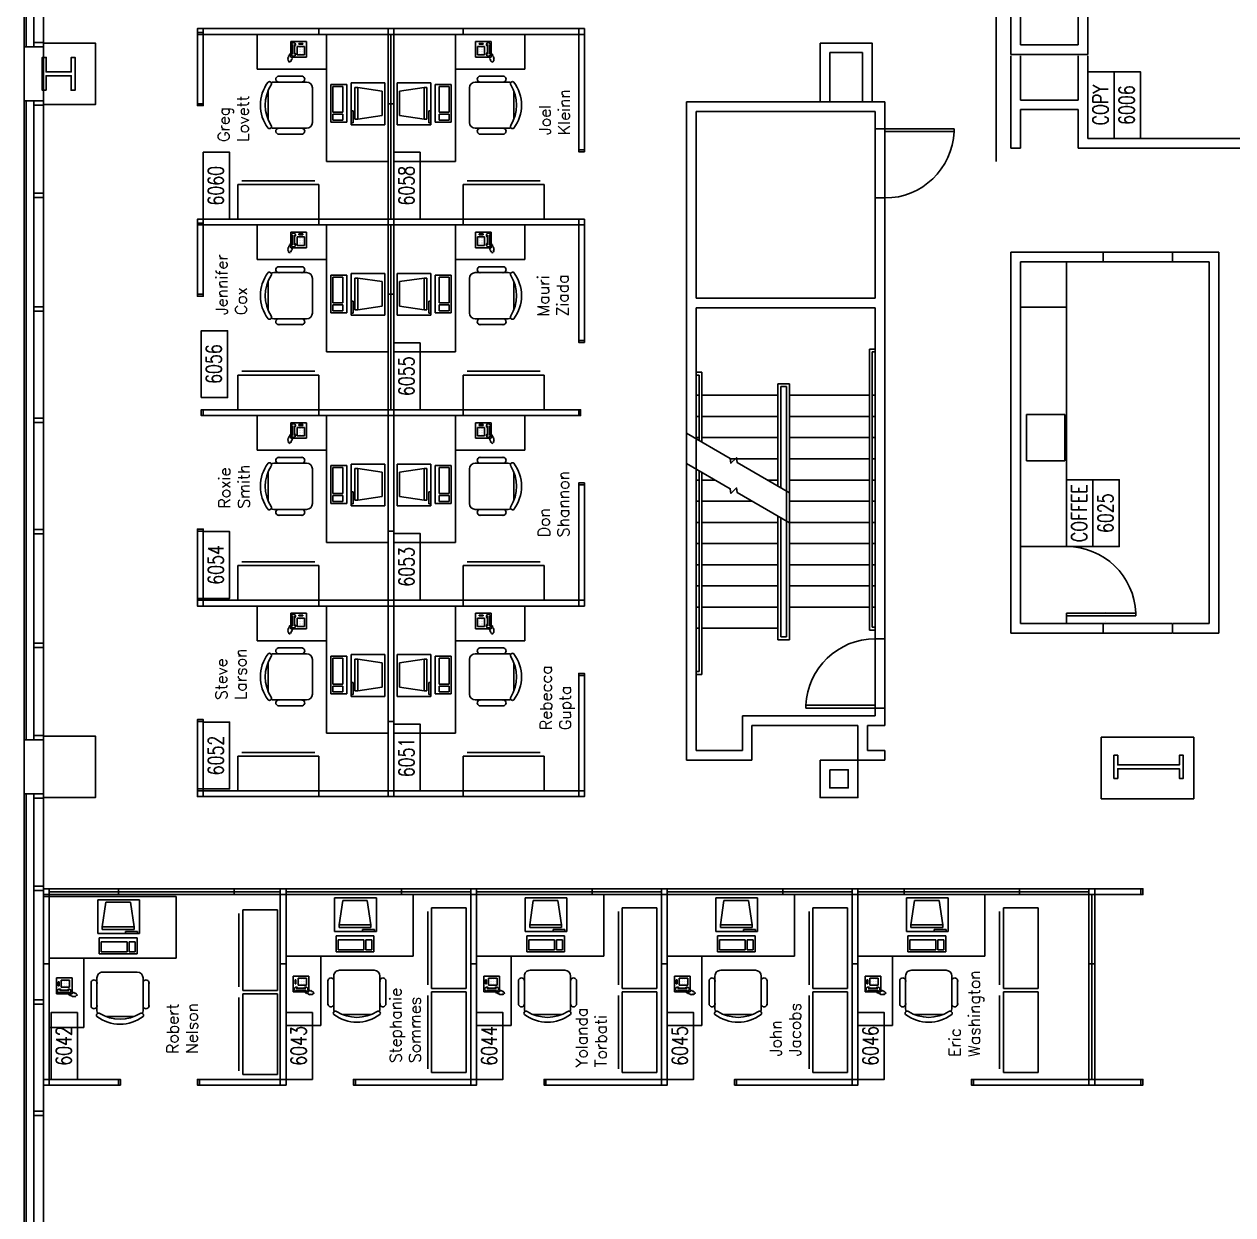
# Model space of a CAD drawing. Header units: millimetres. Extents: x 43 to 3711, y 1330 to 4598.
# Drawn here: x 43 to 671, y 2518 to 3137 of the extents above; entities that cross this region are included whole.
import ezdxf
from ezdxf.enums import TextEntityAlignment as Align

# ---------------------------------------------------------------- set-up
doc = ezdxf.new("R2010")
doc.units = ezdxf.units.MM
doc.linetypes.add('HIDDEN', pattern=[0.375, 0.25, -0.125])
for name, color, linetype in [('A-DOOR-TRIM-3D', 7, 'Continuous'), ('CHAIRS', 4, 'Continuous'), ('CPU', 6, 'Continuous'), ('E-B-CORE', 8, 'Continuous'), ('E-B-FURR', 6, 'Continuous'), ('E-B-GLAZ', 8, 'Continuous'), ('E-B-MULL', 8, 'Continuous'), ('E-B-SHEL', 2, 'Continuous'), ('E-C-HEAD', 5, 'Continuous'), ('E-F-CASE', 4, 'Continuous'), ('E-F-DOOR', 3, 'Continuous'), ('E-F-PLMB', 2, 'Continuous'), ('E-F-STAIR', 8, 'Continuous'), ('E-S-COLM', 8, 'Continuous'), ('EMPLOYEE', 1, 'Continuous'), ('FURNITURE', 3, 'Continuous'), ('PANELS_201', 6, 'Continuous'), ('PHONES', 4, 'Continuous'), ('RMNUM', 40, 'Continuous')]:
    doc.layers.add(name, color=color, linetype=linetype)
doc.styles.add('ARCHITXT', font='simplex.shx')
doc.styles.add('ROMANS', font='romans', dxfattribs={"width": 0.75, "height": 8})

# ---------------------------------------------------------------- blocks, each defined once
blk = doc.blocks.new('DR-36')
for p, q in [((0, 36), (0, 0)), ((0, 36), (1.5, 36)), ((1.5, 36), (1.5, 0)), ((0, 0), (1.5, 0))]:
    blk.add_line(p, q)
blk.add_arc((0, 0), 36, 0, 87.61406)
blk = doc.blocks.new('RMNUM')
at = {"layer": 'RMNUM'}
blk.add_lwpolyline([(-16.33354, 6.674702), (18.388073, 6.674702), (18.388073, -6.982766), (-16.33354, -6.982766), (-16.33354, 6.674702)], dxfattribs=at)
at = {"layer": 'RMNUM', "style": 'ROMANS', "width": 0.75}
blk.add_attdef('NUMBER', text='', height=8, dxfattribs=at).set_placement((1.027267, 0.114097), align=Align.MIDDLE_CENTER)
blk = doc.blocks.new('CHAIR7')
for p, q in [((5.12, 15.04), (17.88, 15.04)), ((0, 9), (0, -9)), ((20, 12), (3, 12)), ((23, -7.44), (23, 7.44)), ((3, -12), (20, -12)), ((5.12, -15), (17.88, -15))]:
    blk.add_line(p, q)
for centre, radius, start, end in [((5.56, 13.54), 1.56, 73.7398, 286.2602), ((17.44, 13.54), 1.56, 253.7398, 106.2602), ((3, 9), 3, 90, 180), ((20, 9), 3, 62.41556, 90), ((22.34, 11.12), 1.1, 53.30994, 212.02741), ((4.82, 0), 19.64, 327.57575, 32.42425), ((7, 0), 20, 323.1301, 36.8699), ((3, -9), 3, 180, 270), ((5.56, -13.5), 1.56, 73.7398, 286.2602), ((17.44, -13.5), 1.56, 253.7398, 106.2602), ((20, -9), 3, 270, 297.58444), ((22.34, -11.12), 1.1, 147.97259, 306.69006)]:
    blk.add_arc(centre, radius, start, end)
blk = doc.blocks.new('DESK2')
for p, q in [((33, 0), (-33, 0)), ((-33, 0), (-33, -68)), ((33, -32), (33, 0)), ((-33, -32), (33, -32)), ((-15, -68), (-15, -32)), ((-33, -68), (-15, -68))]:
    blk.add_line(p, q)
blk = doc.blocks.new('FC42X18D')
for p, q in [((-21, 0), (-21, -18)), ((-21, 0), (21, 0)), ((21, -18), (21, 0)), ((-21, -18), (21, -18)), ((-19, -20), (19, -20))]:
    blk.add_line(p, q)
blk = doc.blocks.new('RECTANG')
for p, q in [((1, 1), (0, 1)), ((0, 1), (0, 0)), ((1, 0), (1, 1)), ((0, 0), (1, 0))]:
    blk.add_line(p, q)
blk = doc.blocks.new('IBMAT', base_point=(61, 306))
for p, q in [((75, 307), (75, 306)), ((81, 307), (75, 307)), ((81, 306), (81, 307))]:
    blk.add_line(p, q)
at = {"xscale": 21, "yscale": 17, "zscale": 21}
blk.add_blockref('RECTANG', (61, 306), dxfattribs=at)
blk = doc.blocks.new('KEYBOARD', base_point=(60, 294))
for p, xscale, yscale, zscale in [((60, 294), 19, 8, 19), ((61, 295), 13, 5, 13), ((75, 295), 3, 5, 3)]:
    blk.add_blockref('RECTANG', p, dxfattribs=dict(xscale=xscale, yscale=yscale, zscale=zscale))
blk = doc.blocks.new('COMPUTER')
for p, q in [((-6.64, 16.23), (-8.5, 3.5)), ((6.08, 16.23), (-6.64, 16.23)), ((8, 3.5), (6.08, 16.23)), ((-8.5, 3.5), (-8.5, 2.04)), ((8, 3.5), (-8.5, 3.5)), ((-8.5, 2.04), (8, 2.04)), ((8, 2.04), (8, 3.5))]:
    blk.add_line(p, q)
at = {"xscale": 1.033846153846154, "yscale": 1.033846153846154, "zscale": 1.033846153846154}
for name, p in [('IBMAT', (-10.86, 0)), ('KEYBOARD', (-10.05, -10.5))]:
    blk.add_blockref(name, p, dxfattribs=at)
blk = doc.blocks.new('FNPHONE')
for p, q in [((-7.29, 6.54), (-7.29, 1.54)), ((-6.29, 6.54), (-6.29, 1.54)), ((-9.1, 0.22), (-9.7, 0.02)), ((-8.9, 0.62), (-9.5, 0.42)), ((-8.7, 1.02), (-9.3, 0.82)), ((-8.5, 1.42), (-9.1, 1.22)), ((-8.3, 1.82), (-8.9, 1.62)), ((-7.14, 0.56), (-7.5, -0.58)), ((-3.87, 4.85), (-3.87, 4.85)), ((-3.87, 3.91), (-3.87, 3.91)), ((-3.87, 2.97), (-3.87, 2.97)), ((-3.87, 2.03), (-3.87, 2.03)), ((-2.94, 4.85), (-2.94, 4.85)), ((-2.94, 3.91), (-2.94, 3.91)), ((-2.94, 2.97), (-2.94, 2.97)), ((-2.94, 2.03), (-2.94, 2.03)), ((-2, 4.85), (-2, 4.85)), ((-2, 3.91), (-2, 3.91)), ((-2, 2.97), (-2, 2.97)), ((-2, 2.03), (-2, 2.03)), ((-9.3, -0.18), (-9.9, -0.38)), ((-9.3, -0.58), (-9.9, -0.78)), ((-9.3, -0.98), (-9.9, -1.18)), ((-9.3, -1.38), (-9.9, -1.58)), ((-9.1, -1.78), (-9.7, -1.98)), ((-8.9, -2.18), (-9.5, -2.38)), ((-8.43, -2.46), (-9.03, -2.66)), ((-7.9, -1.98), (-8.5, -2.18)), ((-7.7, -1.58), (-8.3, -1.78)), ((-7.5, -1.18), (-8.1, -1.38)), ((-7.3, -0.78), (-7.9, -0.98))]:
    blk.add_line(p, q)
for centre, start, end in [((-6.79, 6.54), 298.49146, 241.50854), ((-6.79, 1.54), 118.49146, 61.50854)]:
    blk.add_arc(centre, 1.05, start, end)
for p, xscale, yscale, zscale in [((-8.21, 0), 8.20528234483245, 8.104073169521023, 8.20528234483245), ((-4.03, 6.72), 2.03125, 0.46875, 2.03125), ((-4.81, 1.25), 3.75, 4.375, 3.75)]:
    blk.add_blockref('RECTANG', p, dxfattribs=dict(xscale=xscale, yscale=yscale, zscale=zscale))
blk = doc.blocks.new('A$C2AA66EEE')
blk.add_line((1067.44, 1954.33), (1067.44, 1954.33))
at = {"layer": 'A-DOOR-TRIM-3D'}
for p, q in [((816.39, 1979.61), (816.39, 1979.61, 97.5)), ((821.39, 1979.61), (821.39, 1979.61, 97.5))]:
    blk.add_line(p, q, dxfattribs=at)
at = {"layer": 'E-B-CORE'}
for p, q in [((1086.5, 2197), (744.5, 2197)), ((744.5, 2197), (744.5, 2163)), ((979.5, 2192), (749.5, 2192)), ((749.5, 2192), (749.5, 2168)), ((979.5, 2192), (979.5, 2099)), ((1081.5, 2192), (984.5, 2192)), ((984.5, 2192), (984.5, 2099)), ((1081.5, 2192), (1081.5, 2099)), ((1086.5, 2197), (1086.5, 2094)), ((767.5, 2168), (749.5, 2168)), ((767.5, 2168), (767.5, 2099)), ((762.5, 2163), (744.5, 2163)), ((762.5, 2163), (762.5, 2108)), ((1112, 2122.61), (1086.5, 2122.61)), ((1112, 2105.61), (1112, 2122.61)), ((762.5, 2108), (744.5, 2108)), ((744.5, 2108), (744.5, 2094)), ((762.5, 2103), (749.5, 2103)), ((749.5, 2103), (749.5, 2094)), ((762.5, 2103), (762.5, 2094)), ((1086.5, 2105.61), (1112, 2105.61)), ((771.5, 2099), (767.5, 2099)), ((771.5, 2099), (771.5, 2094)), ((979.5, 2099), (807.5, 2099)), ((807.5, 2099), (807.5, 2094)), ((1036.5, 2099), (984.5, 2099)), ((1036.5, 2099), (1036.5, 2094)), ((1081.5, 2099), (1072.5, 2099)), ((1072.5, 2099), (1072.5, 2094)), ((749.5, 2094), (744.5, 2094)), ((771.5, 2094), (762.5, 2094)), ((1036.5, 2094), (807.5, 2094)), ((1086.5, 2094), (1072.5, 2094)), ((1111, 2028.61), (1111, 1988.61)), ((1135.5, 2028.61), (1111, 2028.61)), ((1116, 2023.61), (1116, 1993.61)), ((1135.5, 2023.61), (1116, 2023.61)), ((1260, 1993.61), (1116, 1993.61)), ((1260, 1988.61), (1111, 1988.61))]:
    blk.add_line(p, q, dxfattribs=at)
for points in [[(744.5, 2127.61), (725, 2127.61), (725, 2108), (744.5, 2108)], [(739.5, 2122.61), (730, 2122.61), (730, 2113), (739.5, 2113)]]:
    blk.add_lwpolyline(points, close=True, dxfattribs=at)
for points in [[(1117, 2127.61), (1086.5, 2127.61)], [(1086.5, 2100.61), (1117, 2100.61), (1117, 2127.61)]]:
    blk.add_lwpolyline(points, dxfattribs=at)
at = {"layer": 'E-B-FURR'}
for p, q in [((395, 2531), (727, 2531)), ((755, 2531), (1087, 2531)), ((1115, 2531), (1447, 2531)), ((1008.39, 2028.61), (810.39, 2028.61)), ((810.39, 1980.61), (810.39, 2028.61)), ((1008.39, 1980.61), (1008.39, 2028.61)), ((1110.39, 2028.61), (1062.39, 2028.61)), ((1062.39, 2028.61), (1062.39, 2023.61)), ((1003.39, 2023.61), (815.39, 2023.61)), ((815.39, 1980.61), (815.39, 2023.61)), ((1003.39, 1980.61), (1003.39, 2023.61)), ((1082.39, 2023.61), (1062.39, 2023.61)), ((1082.39, 2023.61), (1082.39, 1993.61)), ((1087.39, 2023.61), (1087.39, 1993.61)), ((1110.39, 2023.61), (1087.39, 2023.61)), ((1082.39, 1993.61), (1062.39, 1993.61)), ((1062.39, 1993.61), (1062.39, 1886.02)), ((1110.39, 1993.61), (1087.39, 1993.61)), ((1110.39, 1988.61), (1067.39, 1988.61)), ((1067.39, 1988.61), (1067.39, 1888.09)), ((815.39, 1980.61), (810.39, 1980.61)), ((1008.39, 1980.61), (1003.39, 1980.61)), ((810.39, 1944.61), (810.39, 1920.61)), ((815.39, 1944.61), (810.39, 1944.61)), ((815.39, 1944.61), (815.39, 1925.61)), ((1003.39, 1944.61), (1003.39, 1925.61)), ((1008.39, 1944.61), (1003.39, 1944.61)), ((1008.39, 1944.61), (1008.39, 1920.61)), ((1003.39, 1925.61), (815.39, 1925.61)), ((1008.39, 1920.61), (810.39, 1920.61))]:
    blk.add_line(p, q, dxfattribs=at)
for points in [[(757, 2531), (725, 2531), (725, 2504), (757, 2504)], [(1117, 2531), (1085, 2531), (1085, 2504), (1117, 2504)], [(756.39, 1981.61), (724.39, 1981.61), (724.39, 1933.61), (756.39, 1933.61)]]:
    blk.add_lwpolyline(points, close=True, dxfattribs=at)
at = {"layer": 'E-B-GLAZ'}
for p, q in [((395, 2541), (727, 2541)), ((395, 2540), (727, 2540)), ((755, 2541), (1087, 2541)), ((755, 2540), (1087, 2540)), ((1115, 2541), (1447, 2541)), ((1115, 2540), (1447, 2540)), ((395, 2536), (727, 2536)), ((755, 2536), (1087, 2536)), ((1115, 2536), (1447, 2536))]:
    blk.add_line(p, q, dxfattribs=at)
at = {"layer": 'E-B-MULL'}
for points in [[(562.12, 2536), (562.12, 2531), (559.87, 2531), (559.87, 2536)], [(620, 2536), (620, 2531), (617.75, 2531), (617.75, 2536)], [(679, 2536), (679, 2531), (676.75, 2531), (676.75, 2536)], [(727, 2536), (727, 2531), (724.75, 2531), (724.75, 2536)], [(757.25, 2536), (757.25, 2531), (755, 2531), (755, 2536)], [(805.25, 2536), (805.25, 2531), (803, 2531), (803, 2536)], [(864.25, 2536), (864.25, 2531), (862, 2531), (862, 2536)], [(922.12, 2536), (922.12, 2531), (919.87, 2531), (919.87, 2536)], [(980, 2536), (980, 2531), (977.75, 2531), (977.75, 2536)], [(1039, 2536), (1039, 2531), (1036.75, 2531), (1036.75, 2536)], [(1087, 2536), (1087, 2531), (1084.75, 2531), (1084.75, 2536)], [(1117.25, 2536), (1117.25, 2531), (1115, 2531), (1115, 2536)]]:
    blk.add_lwpolyline(points, close=True, dxfattribs=at)
at = {"layer": 'E-B-SHEL'}
for p, q in [((727, 2541), (727, 2531)), ((755, 2541), (727, 2541)), ((755, 2541), (755, 2531)), ((1087, 2541), (1087, 2531)), ((1115, 2541), (1087, 2541)), ((1115, 2541), (1115, 2531)), ((755, 2531), (727, 2531)), ((1115, 2531), (1087, 2531))]:
    blk.add_line(p, q, dxfattribs=at)
at = {"layer": 'E-C-HEAD'}
for p, q in [((771.5, 2099), (807.5, 2099)), ((1036.5, 2099), (1072.5, 2099)), ((771.5, 2094), (807.5, 2094)), ((1036.5, 2094), (1072.5, 2094)), ((1744.43, 2036.11), (1055.5, 2036.11)), ((810.39, 1944.98), (810.39, 1980.98)), ((815.39, 1944.98), (815.39, 1980.98)), ((1003.39, 1944.61), (1003.39, 1980.61)), ((1008.39, 1944.61), (1008.39, 1980.61))]:
    blk.add_line(p, q, dxfattribs=at)
at = {"layer": 'E-F-CASE'}
for p, q in [((855.39, 1999.61), (855.39, 2023.61)), ((819.39, 1999.61), (815.39, 1999.61)), ((1003.39, 1999.61), (855.39, 1999.61))]:
    blk.add_line(p, q, dxfattribs=at)
at = {"layer": 'E-F-CASE', "linetype": 'HIDDEN'}
blk.add_line((979.86, 1999.61), (979.86, 2023.61), dxfattribs=at)
at = {"layer": 'E-F-PLMB'}
for p, q in [((900, 2000.51), (900, 2020.51)), ((900, 2020.51), (924, 2020.51)), ((924, 2020.51), (924, 2000.51)), ((924, 2000.51), (900, 2000.51))]:
    blk.add_line(p, q, dxfattribs=at)
at = {"layer": 'E-F-STAIR'}
for p, q in [((789, 2192), (789, 2189)), ((790.5, 2192), (790.5, 2190.5)), ((813, 2192), (813, 2190.5)), ((824, 2192), (824, 2190.5)), ((835, 2192), (835, 2190.5)), ((846, 2192), (846, 2190.5)), ((857, 2192), (857, 2190.5)), ((868, 2192), (868, 2190.5)), ((879, 2192), (879, 2190.5)), ((890, 2192), (890, 2190.5)), ((912, 2192), (912, 2190.5)), ((923, 2192), (923, 2190.5)), ((934, 2192), (934, 2190.5)), ((944.5, 2192), (944.5, 2190.5)), ((946, 2192), (946, 2189)), ((894, 2189), (789, 2189)), ((894.87, 2190.5), (790.5, 2190.5)), ((813, 2189), (813, 2149.5)), ((824, 2189), (824, 2149.5)), ((835, 2189), (835, 2149.5)), ((846, 2189), (846, 2149.5)), ((857, 2189), (857, 2149.5)), ((868, 2189), (868, 2149.5)), ((879, 2189), (879, 2163.01)), ((890, 2189), (890, 2182.06)), ((946, 2189), (909.67, 2189)), ((944.5, 2190.5), (910.53, 2190.5)), ((912, 2189), (912, 2149.5)), ((923, 2189), (923, 2149.5)), ((934, 2189), (934, 2149.5)), ((901, 2174.25), (901, 2149.5)), ((890, 2154.94), (890, 2149.5)), ((871.2, 2149.5), (807, 2149.5)), ((807, 2149.5), (807, 2143.5)), ((870.33, 2148), (808.5, 2148)), ((808.5, 2148), (808.5, 2145)), ((938.5, 2148), (886, 2148)), ((940, 2149.5), (886.86, 2149.5)), ((938.5, 2148), (938.5, 2145)), ((940, 2149.5), (940, 2143.5)), ((940, 2143.5), (807, 2143.5)), ((938.5, 2145), (808.5, 2145)), ((824, 2143.5), (824, 2102)), ((835, 2143.5), (835, 2102)), ((846, 2143.5), (846, 2102)), ((857, 2143.5), (857, 2102)), ((868, 2143.5), (868, 2102)), ((879, 2143.5), (879, 2102)), ((890, 2143.5), (890, 2102)), ((901, 2143.5), (901, 2102)), ((912, 2143.5), (912, 2102)), ((923, 2143.5), (923, 2102)), ((934, 2143.5), (934, 2102)), ((958, 2102), (812, 2102)), ((812, 2102), (812, 2099)), ((956.5, 2100.5), (813.5, 2100.5)), ((813.5, 2100.5), (813.5, 2099)), ((824, 2100.5), (824, 2099)), ((835, 2100.5), (835, 2099)), ((846, 2100.5), (846, 2099)), ((857, 2100.5), (857, 2099)), ((868, 2100.5), (868, 2099)), ((879, 2100.5), (879, 2099)), ((890, 2100.5), (890, 2099)), ((901, 2100.5), (901, 2099)), ((912, 2100.5), (912, 2099)), ((923, 2100.5), (923, 2099)), ((934, 2100.5), (934, 2099)), ((956.5, 2100.5), (956.5, 2099)), ((958, 2102), (958, 2099))]:
    blk.add_line(p, q, dxfattribs=at)
for points in [[(867.74, 2143.5), (883.43, 2170.69), (885.93, 2171.02), (883, 2173.94), (885.5, 2174.27), (898.62, 2197)], [(883.4, 2143.5), (899.09, 2170.69), (901.59, 2171.02), (898.67, 2173.94), (901.16, 2174.27), (914.29, 2197)]]:
    blk.add_lwpolyline(points, dxfattribs=at)
at = {"layer": 'E-S-COLM'}
for points in [[(1092.51, 2529.6), (1092.51, 2531.6), (1109.51, 2531.57), (1109.51, 2529.57), (1102.01, 2529.58), (1101.99, 2516.58), (1109.49, 2516.57), (1109.49, 2514.57), (1092.49, 2514.6), (1092.49, 2516.6), (1099.99, 2516.59), (1100.01, 2529.59)], [(735, 1973), (735, 1975), (747, 1975), (747, 1973), (742, 1973), (742, 1941), (747, 1941), (747, 1939), (735, 1939), (735, 1941), (740, 1941), (740, 1973)]]:
    blk.add_lwpolyline(points, close=True, dxfattribs=at)
at = {"layer": 'PANELS_201', "linetype": 'Continuous'}
for p, q in [((637.64, 2531), (639.64, 2531)), ((638.64, 2531), (638.64, 2528)), ((674.64, 2531), (674.64, 2528)), ((637.64, 2528), (639.64, 2528)), ((728.5, 2448.01), (728.5, 2451.01)), ((827.5, 2448.01), (827.5, 2451.01)), ((1023.5, 2451.01), (1023.5, 2448.01)), ((1122.5, 2451.01), (1122.5, 2448.01)), ((729.5, 2352.01), (763.5, 2352.01)), ((763.5, 2349.01), (729.5, 2349.01)), ((765.5, 2352.01), (823.5, 2352.01)), ((823.5, 2349.01), (765.5, 2349.01)), ((828.5, 2352.01), (862.5, 2352.01)), ((862.5, 2349.01), (828.5, 2349.01)), ((864.5, 2352.01), (922.5, 2352.01)), ((922.5, 2349.01), (864.5, 2349.01))]:
    blk.add_line(p, q, dxfattribs=at)
for points in [[(578.64, 2531), (575.64, 2531), (575.64, 2528)], [(579.64, 2528), (578.64, 2528), (578.64, 2531), (579.64, 2531)], [(579.64, 2531), (637.64, 2531)], [(639.64, 2531), (673.64, 2531)], [(675.64, 2528), (674.64, 2528), (673.64, 2528), (673.64, 2531), (675.64, 2531)], [(673.64, 2531), (674.64, 2531), (674.64, 2528), (673.64, 2528)], [(677.64, 2528), (677.64, 2531), (674.64, 2531)], [(575.64, 2527), (575.64, 2528), (578.64, 2528), (578.64, 2527)], [(575.64, 2493), (575.64, 2527)], [(578.64, 2493), (578.64, 2527)], [(579.64, 2528), (637.64, 2528)], [(639.64, 2528), (673.64, 2528)], [(674.64, 2527), (674.64, 2528), (677.64, 2528), (677.64, 2527)], [(674.64, 2527), (674.64, 2493)], [(676.14, 2528), (676.14, 2492)], [(677.64, 2527), (677.64, 2493)], [(578.64, 2493), (578.64, 2492), (578.64, 2491), (575.64, 2491), (575.64, 2493)], [(674.64, 2493), (674.64, 2491)], [(677.64, 2493), (677.64, 2491)], [(575.64, 2492), (578.64, 2492)], [(677.64, 2492), (674.64, 2492)], [(674.64, 2491), (674.64, 2433)], [(676.14, 2492), (676.14, 2432)], [(677.64, 2491), (677.64, 2433)], [(575.64, 2449), (575.64, 2450), (575.64, 2451), (578.64, 2451), (578.64, 2449)], [(578.64, 2450), (575.64, 2450)], [(575.64, 2409), (575.64, 2449)], [(578.64, 2409), (578.64, 2449)], [(728.5, 2451.01), (725.5, 2451.01), (725.5, 2448.01)], [(727.5, 2451.01), (728.5, 2451.01), (729.5, 2451.01), (729.5, 2448.01), (727.5, 2448.01)], [(729.5, 2448.01), (728.5, 2448.01), (728.5, 2451.01), (729.5, 2451.01)], [(729.5, 2451.01), (763.5, 2451.01)], [(763.5, 2451.01), (764.5, 2451.01), (765.5, 2451.01), (765.5, 2448.01), (763.5, 2448.01)], [(764.5, 2448.01), (764.5, 2451.01)], [(827.5, 2451.01), (824.5, 2451.01), (824.5, 2448.01)], [(826.5, 2451.01), (827.5, 2451.01), (828.5, 2451.01), (828.5, 2448.01), (826.5, 2448.01)], [(828.5, 2448.01), (827.5, 2448.01), (827.5, 2451.01), (828.5, 2451.01)], [(828.5, 2451.01), (862.5, 2451.01)], [(862.5, 2451.01), (863.5, 2451.01), (864.5, 2451.01), (864.5, 2448.01), (862.5, 2448.01)], [(863.5, 2448.01), (863.5, 2451.01)], [(923.5, 2447.01), (923.5, 2448.01), (923.5, 2449.01), (926.5, 2449.01), (926.5, 2447.01)], [(987.5, 2448.01), (986.5, 2448.01), (985.5, 2448.01), (985.5, 2451.01), (987.5, 2451.01)], [(986.5, 2451.01), (986.5, 2448.01)], [(987.5, 2451.01), (1021.5, 2451.01)], [(1021.5, 2451.01), (1022.5, 2451.01), (1022.5, 2448.01), (1021.5, 2448.01)], [(1024.5, 2448.01), (1023.5, 2448.01), (1022.5, 2448.01), (1022.5, 2451.01), (1024.5, 2451.01)], [(1025.5, 2448.01), (1025.5, 2451.01), (1022.5, 2451.01)], [(1086.5, 2448.01), (1085.5, 2448.01), (1084.5, 2448.01), (1084.5, 2451.01), (1086.5, 2451.01)], [(1085.5, 2451.01), (1085.5, 2448.01)], [(1086.5, 2451.01), (1120.5, 2451.01)], [(1120.5, 2451.01), (1121.5, 2451.01), (1121.5, 2448.01), (1120.5, 2448.01)], [(1123.5, 2448.01), (1122.5, 2448.01), (1121.5, 2448.01), (1121.5, 2451.01), (1123.5, 2451.01)], [(1124.5, 2448.01), (1124.5, 2451.01), (1121.5, 2451.01)], [(725.5, 2447.01), (725.5, 2448.01), (728.5, 2448.01), (728.5, 2447.01)], [(725.5, 2389.01), (725.5, 2447.01)], [(728.5, 2389.01), (728.5, 2447.01)], [(729.5, 2448.01), (763.5, 2448.01)], [(824.5, 2447.01), (824.5, 2448.01), (827.5, 2448.01), (827.5, 2447.01)], [(824.5, 2389.01), (824.5, 2447.01)], [(827.5, 2389.01), (827.5, 2447.01)], [(828.5, 2448.01), (862.5, 2448.01)], [(926.5, 2448.01), (923.5, 2448.01)], [(923.5, 2389.01), (923.5, 2447.01)], [(926.5, 2389.01), (926.5, 2447.01)], [(987.5, 2448.01), (1021.5, 2448.01)], [(1022.5, 2447.01), (1022.5, 2448.01), (1025.5, 2448.01), (1025.5, 2447.01)], [(1022.5, 2447.01), (1022.5, 2389.01)], [(1025.5, 2447.01), (1025.5, 2389.01)], [(1086.5, 2448.01), (1120.5, 2448.01)], [(1121.5, 2447.01), (1121.5, 2448.01), (1124.5, 2448.01), (1124.5, 2447.01)], [(1121.5, 2447.01), (1121.5, 2389.01)], [(1124.5, 2447.01), (1124.5, 2389.01)], [(674.64, 2433), (674.64, 2431)], [(677.64, 2432), (674.64, 2432)], [(674.64, 2431), (674.64, 2409)], [(676.14, 2432), (676.14, 2408)], [(677.64, 2433), (677.64, 2431)], [(677.64, 2431), (677.64, 2409)], [(578.64, 2409), (578.64, 2408), (575.64, 2408), (575.64, 2409)], [(575.64, 2408), (575.64, 2405), (578.64, 2405)], [(579.64, 2405), (578.64, 2405), (578.64, 2408), (579.64, 2408)], [(579.64, 2408), (637.64, 2408)], [(579.64, 2405), (637.64, 2405)], [(637.64, 2408), (639.64, 2408)], [(637.64, 2405), (639.64, 2405)], [(638.64, 2408), (638.64, 2405)], [(639.64, 2408), (673.64, 2408)], [(639.64, 2405), (673.64, 2405)], [(673.64, 2408), (674.64, 2408), (674.64, 2405), (673.64, 2405)], [(677.64, 2409), (677.64, 2408), (674.64, 2408), (674.64, 2409)], [(674.64, 2404), (674.64, 2405), (677.64, 2405), (677.64, 2404)], [(676.14, 2405), (676.14, 2345)], [(677.64, 2408), (677.64, 2405)], [(674.64, 2404), (674.64, 2346)], [(677.64, 2404), (677.64, 2346)], [(725.5, 2387.01), (725.5, 2389.01)], [(725.5, 2388.01), (728.5, 2388.01)], [(725.5, 2353.01), (725.5, 2387.01)], [(728.5, 2387.01), (728.5, 2389.01)], [(728.5, 2353.01), (728.5, 2387.01)], [(824.5, 2387.01), (824.5, 2389.01)], [(824.5, 2388.01), (827.5, 2388.01)], [(824.5, 2353.01), (824.5, 2387.01)], [(827.5, 2387.01), (827.5, 2389.01)], [(827.5, 2353.01), (827.5, 2387.01)], [(923.5, 2387.01), (923.5, 2389.01)], [(923.5, 2388.01), (926.5, 2388.01)], [(923.5, 2353.01), (923.5, 2387.01)], [(926.5, 2387.01), (926.5, 2389.01)], [(926.5, 2353.01), (926.5, 2387.01)], [(1022.5, 2389.01), (1022.5, 2387.01)], [(1025.5, 2388.01), (1022.5, 2388.01)], [(1022.5, 2387.01), (1022.5, 2353.01)], [(1025.5, 2389.01), (1025.5, 2387.01)], [(1025.5, 2387.01), (1025.5, 2353.01)], [(1121.5, 2389.01), (1121.5, 2387.01)], [(1124.5, 2388.01), (1121.5, 2388.01)], [(1121.5, 2387.01), (1121.5, 2353.01)], [(1124.5, 2389.01), (1124.5, 2387.01)], [(1124.5, 2387.01), (1124.5, 2353.01)], [(575.64, 2368), (575.64, 2369), (575.64, 2370), (578.64, 2370), (578.64, 2368)], [(578.64, 2369), (575.64, 2369)], [(575.64, 2310), (575.64, 2368)], [(578.64, 2310), (578.64, 2368)], [(728.5, 2353.01), (728.5, 2352.01), (725.5, 2352.01), (725.5, 2353.01)], [(725.5, 2349.01), (725.5, 2352.01)], [(725.5, 2348.01), (725.5, 2349.01), (728.5, 2349.01), (728.5, 2348.01)], [(725.5, 2314.01), (725.5, 2348.01)], [(729.5, 2349.01), (728.5, 2349.01), (728.5, 2352.01), (729.5, 2352.01)], [(728.5, 2314.01), (728.5, 2348.01)], [(765.5, 2352.01), (763.5, 2352.01)], [(765.5, 2349.01), (763.5, 2349.01)], [(764.5, 2349.01), (764.5, 2352.01)], [(823.5, 2349.01), (824.5, 2349.01), (824.5, 2352.01), (823.5, 2352.01)], [(827.5, 2353.01), (827.5, 2352.01), (824.5, 2352.01), (824.5, 2353.01)], [(824.5, 2348.01), (824.5, 2349.01), (827.5, 2349.01), (827.5, 2348.01)], [(824.5, 2314.01), (824.5, 2348.01)], [(828.5, 2349.01), (827.5, 2349.01), (827.5, 2352.01), (828.5, 2352.01)], [(827.5, 2314.01), (827.5, 2348.01)], [(864.5, 2352.01), (862.5, 2352.01)], [(864.5, 2349.01), (862.5, 2349.01)], [(863.5, 2349.01), (863.5, 2352.01)], [(922.5, 2352.01), (923.5, 2352.01), (923.5, 2349.01), (922.5, 2349.01)], [(926.5, 2353.01), (926.5, 2352.01), (923.5, 2352.01), (923.5, 2353.01)], [(923.5, 2348.01), (923.5, 2349.01), (926.5, 2349.01), (926.5, 2348.01)], [(923.5, 2314.01), (923.5, 2348.01)], [(927.5, 2352.01), (926.5, 2352.01), (926.5, 2349.01), (927.5, 2349.01)], [(926.5, 2350.51), (986.5, 2350.51)], [(926.5, 2314.01), (926.5, 2348.01)], [(927.5, 2352.01), (985.5, 2352.01)], [(927.5, 2349.01), (985.5, 2349.01)], [(985.5, 2352.01), (987.5, 2352.01)], [(985.5, 2349.01), (987.5, 2349.01)], [(986.5, 2352.01), (986.5, 2349.01)], [(986.5, 2350.51), (1022.5, 2350.51)], [(987.5, 2352.01), (1021.5, 2352.01)], [(987.5, 2349.01), (1021.5, 2349.01)], [(1021.5, 2352.01), (1022.5, 2352.01), (1022.5, 2349.01), (1021.5, 2349.01)], [(1025.5, 2353.01), (1025.5, 2352.01), (1022.5, 2352.01), (1022.5, 2353.01)], [(1022.5, 2348.01), (1022.5, 2349.01), (1025.5, 2349.01), (1025.5, 2348.01)], [(1022.5, 2348.01), (1022.5, 2314.01)], [(1026.5, 2352.01), (1025.5, 2352.01), (1025.5, 2349.01), (1026.5, 2349.01)], [(1025.5, 2350.51), (1085.5, 2350.51)], [(1025.5, 2348.01), (1025.5, 2314.01)], [(1026.5, 2352.01), (1084.5, 2352.01)], [(1026.5, 2349.01), (1084.5, 2349.01)], [(1084.5, 2352.01), (1086.5, 2352.01)], [(1084.5, 2349.01), (1086.5, 2349.01)], [(1085.5, 2352.01), (1085.5, 2349.01)], [(1085.5, 2350.51), (1121.5, 2350.51)], [(1086.5, 2352.01), (1120.5, 2352.01)], [(1086.5, 2349.01), (1120.5, 2349.01)], [(1120.5, 2352.01), (1121.5, 2352.01), (1121.5, 2349.01), (1120.5, 2349.01)], [(1124.5, 2353.01), (1124.5, 2352.01), (1121.5, 2352.01), (1121.5, 2353.01)], [(1121.5, 2348.01), (1121.5, 2349.01), (1124.5, 2349.01), (1124.5, 2348.01)], [(1121.5, 2348.01), (1121.5, 2314.01)], [(1124.5, 2352.01), (1124.5, 2349.01)], [(1124.5, 2348.01), (1124.5, 2314.01)], [(674.64, 2346), (674.64, 2344)], [(677.64, 2345), (674.64, 2345)], [(674.64, 2344), (674.64, 2310)], [(676.14, 2345), (676.14, 2309)], [(677.64, 2346), (677.64, 2344)], [(677.64, 2344), (677.64, 2310)], [(725.5, 2312.01), (725.5, 2314.01)], [(725.5, 2313.01), (728.5, 2313.01)], [(725.5, 2254.01), (725.5, 2312.01)], [(728.5, 2312.01), (728.5, 2314.01)], [(728.5, 2254.01), (728.5, 2312.01)], [(824.5, 2312.01), (824.5, 2314.01)], [(824.5, 2313.01), (827.5, 2313.01)], [(824.5, 2254.01), (824.5, 2312.01)], [(827.5, 2312.01), (827.5, 2314.01)], [(827.5, 2254.01), (827.5, 2312.01)], [(923.5, 2312.01), (923.5, 2314.01)], [(923.5, 2313.01), (926.5, 2313.01)], [(923.5, 2254.01), (923.5, 2312.01)], [(926.5, 2312.01), (926.5, 2314.01)], [(926.5, 2254.01), (926.5, 2312.01)], [(1022.5, 2314.01), (1022.5, 2312.01)], [(1025.5, 2313.01), (1022.5, 2313.01)], [(1022.5, 2312.01), (1022.5, 2254.01)], [(1025.5, 2314.01), (1025.5, 2312.01)], [(1025.5, 2312.01), (1025.5, 2254.01)], [(1121.5, 2314.01), (1121.5, 2312.01)], [(1124.5, 2313.01), (1121.5, 2313.01)], [(1121.5, 2312.01), (1121.5, 2254.01)], [(1124.5, 2314.01), (1124.5, 2312.01)], [(1124.5, 2312.01), (1124.5, 2254.01)], [(578.64, 2310), (578.64, 2309), (575.64, 2309), (575.64, 2310)], [(575.64, 2309), (575.64, 2306), (578.64, 2306)], [(579.64, 2306), (578.64, 2306), (578.64, 2309), (579.64, 2309)], [(637.64, 2309), (579.64, 2309)], [(637.64, 2306), (579.64, 2306)], [(639.64, 2309), (637.64, 2309)], [(639.64, 2306), (637.64, 2306)], [(638.64, 2306), (638.64, 2309)], [(673.64, 2309), (639.64, 2309)], [(673.64, 2306), (639.64, 2306)], [(673.64, 2309), (674.64, 2309), (674.64, 2306), (673.64, 2306)], [(677.64, 2310), (677.64, 2309), (674.64, 2309), (674.64, 2310)], [(674.64, 2305), (674.64, 2306), (677.64, 2306), (677.64, 2305)], [(674.64, 2305), (674.64, 2247)], [(676.14, 2306), (676.14, 2246)], [(677.64, 2309), (677.64, 2306)], [(677.64, 2305), (677.64, 2247)], [(575.64, 2269), (575.64, 2270), (575.64, 2271), (578.64, 2271), (578.64, 2269)], [(578.64, 2270), (575.64, 2270)], [(575.64, 2211), (575.64, 2269)], [(578.64, 2211), (578.64, 2269)], [(728.5, 2254.01), (728.5, 2253.01), (725.5, 2253.01), (725.5, 2254.01)], [(827.5, 2254.01), (827.5, 2253.01), (824.5, 2253.01), (824.5, 2254.01)], [(926.5, 2254.01), (926.5, 2253.01), (926.5, 2252.01), (923.5, 2252.01), (923.5, 2254.01)], [(1025.5, 2254.01), (1025.5, 2253.01), (1022.5, 2253.01), (1022.5, 2254.01)], [(1124.5, 2254.01), (1124.5, 2253.01), (1121.5, 2253.01), (1121.5, 2254.01)], [(725.5, 2253.01), (725.5, 2250.01), (728.5, 2250.01)], [(729.5, 2250.01), (728.5, 2250.01), (728.5, 2253.01), (729.5, 2253.01)], [(787.5, 2253.01), (729.5, 2253.01)], [(787.5, 2250.01), (729.5, 2250.01)], [(787.5, 2253.01), (788.5, 2253.01), (789.5, 2253.01), (789.5, 2250.01), (787.5, 2250.01)], [(788.5, 2250.01), (788.5, 2253.01)], [(824.5, 2253.01), (824.5, 2250.01), (827.5, 2250.01)], [(828.5, 2250.01), (827.5, 2250.01), (827.5, 2253.01), (828.5, 2253.01)], [(886.5, 2253.01), (828.5, 2253.01)], [(886.5, 2250.01), (828.5, 2250.01)], [(886.5, 2253.01), (887.5, 2253.01), (888.5, 2253.01), (888.5, 2250.01), (886.5, 2250.01)], [(887.5, 2250.01), (887.5, 2253.01)], [(923.5, 2253.01), (926.5, 2253.01)], [(963.5, 2250.01), (962.5, 2250.01), (961.5, 2250.01), (961.5, 2253.01), (963.5, 2253.01)], [(962.5, 2253.01), (962.5, 2250.01)], [(1021.5, 2253.01), (963.5, 2253.01)], [(1021.5, 2250.01), (963.5, 2250.01)], [(1021.5, 2253.01), (1022.5, 2253.01), (1022.5, 2250.01), (1021.5, 2250.01)], [(1022.5, 2250.01), (1025.5, 2250.01), (1025.5, 2253.01)], [(1062.5, 2250.01), (1061.5, 2250.01), (1060.5, 2250.01), (1060.5, 2253.01), (1062.5, 2253.01)], [(1061.5, 2253.01), (1061.5, 2250.01)], [(1120.5, 2253.01), (1062.5, 2253.01)], [(1120.5, 2250.01), (1062.5, 2250.01)], [(1120.5, 2253.01), (1121.5, 2253.01), (1121.5, 2250.01), (1120.5, 2250.01)], [(1121.5, 2250.01), (1124.5, 2250.01), (1124.5, 2253.01)], [(674.64, 2247), (674.64, 2245)], [(677.64, 2246), (674.64, 2246)], [(674.64, 2245), (674.64, 2211)], [(676.14, 2246), (676.14, 2210)], [(677.64, 2247), (677.64, 2245)], [(677.64, 2245), (677.64, 2211)], [(578.64, 2211), (578.64, 2210), (575.64, 2210), (575.64, 2211)], [(575.64, 2210), (575.64, 2207), (578.64, 2207)], [(579.64, 2207), (578.64, 2207), (578.64, 2210), (579.64, 2210)], [(637.64, 2210), (579.64, 2210)], [(639.64, 2210), (637.64, 2210)], [(638.64, 2207), (638.64, 2210)], [(673.64, 2210), (639.64, 2210)], [(673.64, 2210), (674.64, 2210), (674.64, 2207), (673.64, 2207)], [(677.64, 2211), (677.64, 2210), (674.64, 2210), (674.64, 2211)], [(677.64, 2210), (677.64, 2207)], [(637.64, 2207), (579.64, 2207)], [(639.64, 2207), (637.64, 2207)], [(673.64, 2207), (639.64, 2207)], [(674.64, 2206), (674.64, 2207), (677.64, 2207), (677.64, 2206)], [(674.64, 2206), (674.64, 2148)], [(676.14, 2207), (676.14, 2147)], [(677.64, 2206), (677.64, 2148)], [(575.64, 2170), (575.64, 2171), (575.64, 2172), (578.64, 2172), (578.64, 2170)], [(578.64, 2171), (575.64, 2171)], [(575.64, 2112), (575.64, 2170)], [(578.64, 2112), (578.64, 2170)], [(674.64, 2148), (674.64, 2146)], [(677.64, 2147), (674.64, 2147)], [(676.14, 2147), (676.14, 2111)], [(677.64, 2148), (677.64, 2146)], [(674.64, 2146), (674.64, 2112)], [(677.64, 2146), (677.64, 2112)], [(578.64, 2112), (578.64, 2111), (575.64, 2111), (575.64, 2112)], [(575.64, 2111), (575.64, 2108), (578.64, 2108)], [(579.64, 2108), (578.64, 2108), (578.64, 2111), (579.64, 2111)], [(637.64, 2111), (579.64, 2111)], [(639.64, 2111), (637.64, 2111)], [(638.64, 2108), (638.64, 2111)], [(673.64, 2111), (639.64, 2111)], [(673.64, 2111), (674.64, 2111), (674.64, 2108), (673.64, 2108)], [(677.64, 2112), (677.64, 2111), (674.64, 2111), (674.64, 2112)], [(677.64, 2111), (677.64, 2108)], [(637.64, 2108), (579.64, 2108)], [(639.64, 2108), (637.64, 2108)], [(673.64, 2108), (639.64, 2108)], [(674.64, 2107), (674.64, 2108), (677.64, 2108), (677.64, 2107)], [(674.64, 2107), (674.64, 2085)], [(676.14, 2108), (676.14, 2084)], [(677.64, 2107), (677.64, 2085)], [(674.64, 2085), (674.64, 2083)], [(677.64, 2085), (677.64, 2083)], [(677.64, 2084), (674.64, 2084)], [(674.64, 2083), (674.64, 2025)], [(676.14, 2084), (676.14, 2024)], [(677.64, 2083), (677.64, 2025)], [(575.64, 2047), (575.64, 2048), (575.64, 2049), (578.64, 2049), (578.64, 2047)], [(578.64, 2048), (575.64, 2048)], [(575.64, 1989), (575.64, 2047)], [(578.64, 1989), (578.64, 2047)], [(674.64, 2025), (674.64, 2023)], [(677.64, 2024), (674.64, 2024)], [(674.64, 2023), (674.64, 1989)], [(676.14, 2024), (676.14, 1988)], [(677.64, 2025), (677.64, 2023)], [(677.64, 2023), (677.64, 1989)], [(578.64, 1989), (578.64, 1988), (575.64, 1988), (575.64, 1989)], [(575.64, 1985), (575.64, 1988)], [(575.64, 1984), (575.64, 1985), (578.64, 1985), (578.64, 1984)], [(575.64, 1962), (575.64, 1984)], [(579.64, 1985), (578.64, 1985), (578.64, 1988), (579.64, 1988)], [(638.64, 1986.5), (578.64, 1986.5)], [(578.64, 1962), (578.64, 1984)], [(637.64, 1988), (579.64, 1988)], [(637.64, 1985), (579.64, 1985)], [(637.64, 1988), (639.64, 1988)], [(637.64, 1985), (639.64, 1985)], [(638.64, 1988), (638.64, 1985)], [(674.64, 1986.5), (638.64, 1986.5)], [(673.64, 1988), (639.64, 1988)], [(673.64, 1985), (639.64, 1985)], [(673.64, 1988), (674.64, 1988), (674.64, 1985), (673.64, 1985)], [(677.64, 1989), (677.64, 1988), (674.64, 1988), (674.64, 1989)], [(674.64, 1984), (674.64, 1985), (677.64, 1985), (677.64, 1984)], [(674.64, 1962), (674.64, 1984)], [(677.64, 1988), (677.64, 1985)], [(677.64, 1962), (677.64, 1984)], [(578.64, 1962), (578.64, 1961), (578.64, 1960), (575.64, 1960), (575.64, 1962)], [(575.64, 1961), (578.64, 1961)], [(677.64, 1962), (677.64, 1961), (677.64, 1960), (674.64, 1960), (674.64, 1962)], [(674.64, 1961), (677.64, 1961)]]:
    blk.add_lwpolyline(points, dxfattribs=at)
at = {"lineweight": -3}
blk.add_blockref('RMNUM', (594.97, 2520.33), dxfattribs=at).add_auto_attribs({'NUMBER': '6042'})
for p, values in [((949.18, 2442.36), {'NUMBER': '6056'}), ((745.84, 2441.34), {'NUMBER': '6052'}), ((844.84, 2441.34), {'NUMBER': '6054'}), ((1041.84, 2441.34), {'NUMBER': '6060'}), ((594.97, 2398.32), {'NUMBER': '6043'}), ((744.84, 2342.34), {'NUMBER': '6051'}), ((843.84, 2342.34), {'NUMBER': '6053'}), ((942.84, 2342.34), {'NUMBER': '6055'}), ((1041.84, 2342.34), {'NUMBER': '6058'}), ((594.97, 2299.32), {'NUMBER': '6044'}), ((594.97, 2200.32), {'NUMBER': '6045'}), ((594.97, 2101.32), {'NUMBER': '6046'}), ((871.72, 1992.94), {'NUMBER': 'COFFEE'}), ((871.72, 1979.28), {'NUMBER': '6025'}), ((1083.72, 1981.94), {'NUMBER': 'COPY'}), ((1083.72, 1968.28), {'NUMBER': '6006'})]:
    blk.add_blockref('RMNUM', p).add_auto_attribs(values)
at = {"layer": 'CHAIRS', "lineweight": -3}
for p, rotation in [((634.32, 2491.23), 180), ((787.74, 2391.32), 89.99999999999999), ((886.74, 2391.32), 89.99999999999999), ((985.74, 2391.32), 89.99999999999999), ((1084.74, 2391.32), 89.99999999999999), ((635.32, 2368.23), 180), ((635.32, 2269.23), 180), ((635.32, 2170.23), 180), ((635.32, 2071.23), 180)]:
    blk.add_blockref('CHAIR7', p, dxfattribs=dict(at, rotation=rotation))
at = {"layer": 'CHAIRS', "lineweight": -3, "xscale": -1, "rotation": 90}
for p in [(787.74, 2309.7), (886.74, 2309.7), (985.74, 2309.7), (1084.74, 2309.7)]:
    blk.add_blockref('CHAIR7', p, dxfattribs=at)
at = {"layer": 'CPU', "lineweight": -3}
for p, rotation in [((654.41, 2491.94), 270), ((655.41, 2368.94), 270), ((788.44, 2371.24), 180), ((887.44, 2371.24), 180), ((986.44, 2371.24), 180), ((1085.44, 2371.24), 180), ((655.41, 2269.94), 270), ((655.41, 2170.94), 270), ((655.41, 2071.94), 270)]:
    blk.add_blockref('COMPUTER', p, dxfattribs=dict(at, rotation=rotation))
at = {"layer": 'CPU', "lineweight": -3, "xscale": -1}
for p in [(788.44, 2329.78), (887.44, 2329.78), (986.44, 2329.78), (1085.44, 2329.78)]:
    blk.add_blockref('COMPUTER', p, dxfattribs=at)
at = {"layer": 'E-F-CASE', "extrusion": (0, 0, -1), "zscale": -1, "rotation": 180}
blk.add_blockref('DR-36', (-819.39, 1999.61), dxfattribs=at)
blk.add_blockref('DR-36', (-819.39, 1999.61), dxfattribs=at)
at = {"layer": 'E-F-DOOR'}
blk.add_blockref('DR-36', (771.5, 2099), dxfattribs=at)
at = {"layer": 'E-F-DOOR', "rotation": 180}
blk.add_blockref('DR-36', (1072.5, 2094), dxfattribs=at)
at = {"layer": 'FURNITURE', "lineweight": -3}
for name, p, rotation in [('DESK2', (673.64, 2495), 270), ('FC42X18D', (602.13, 2409.51), 180), ('FC42X18D', (645.78, 2409.51), 180), ('FC42X18D', (728.5, 2409.01), 89.99999999999999), ('FC42X18D', (827.5, 2409.01), 89.99999999999999), ('FC42X18D', (926.5, 2409.01), 89.99999999999999), ('FC42X18D', (1025.5, 2409.01), 89.99999999999999), ('DESK2', (791.5, 2352.01), 180), ('DESK2', (890.5, 2352.01), 180), ('DESK2', (989.5, 2352.01), 180), ('DESK2', (1088.5, 2352.01), 180), ('DESK2', (674.64, 2372), 270), ('FC42X18D', (603.13, 2311.37), 180), ('FC42X18D', (646.78, 2311.37), 180), ('DESK2', (674.64, 2273), 270), ('FC42X18D', (603.13, 2212.37), 180), ('FC42X18D', (646.78, 2212.37), 180), ('DESK2', (674.64, 2174), 270), ('FC42X18D', (603.13, 2113.37), 180), ('FC42X18D', (646.78, 2113.37), 180), ('DESK2', (674.64, 2075), 270), ('FC42X18D', (603.13, 2014.37), 180), ('FC42X18D', (646.78, 2014.37), 180)]:
    blk.add_blockref(name, p, dxfattribs=dict(at, rotation=rotation))
at = {"layer": 'FURNITURE', "lineweight": -3, "xscale": -1}
for p in [(791.5, 2349.01), (890.5, 2349.01), (989.5, 2349.01), (1088.5, 2349.01)]:
    blk.add_blockref('DESK2', p, dxfattribs=at)
at = {"layer": 'FURNITURE', "lineweight": -3, "xscale": -1, "rotation": 90}
for p in [(728.5, 2292.01), (827.5, 2292.01), (926.5, 2292.01), (1025.5, 2292.01)]:
    blk.add_blockref('FC42X18D', p, dxfattribs=at)
at = {"layer": 'PHONES', "lineweight": -3}
for p in [(631.31, 2516.15), (632.31, 2393.14), (632.31, 2294.14), (632.31, 2195.14), (632.31, 2096.14)]:
    blk.add_blockref('FNPHONE', p, dxfattribs=at)
at = {"layer": 'PHONES', "lineweight": -3, "rotation": 270}
for p in [(812.65, 2394.34), (911.65, 2394.34), (1010.65, 2394.34), (1109.65, 2394.34)]:
    blk.add_blockref('FNPHONE', p, dxfattribs=at)
at = {"layer": 'PHONES', "lineweight": -3, "xscale": -1, "rotation": 270}
for p in [(812.65, 2306.68), (911.65, 2306.68), (1010.65, 2306.68), (1109.65, 2306.68)]:
    blk.add_blockref('FNPHONE', p, dxfattribs=at)
at = {"layer": 'EMPLOYEE', "lineweight": -3, "char_height": 6, "attachment_point": 1, "style": 'ARCHITXT'}
for s, insert, width in [('\\A1;Robert\\PNelson', (591.87, 2466.87), 24.8759), ('\\A1;Steve\\PLarson', (775.74, 2441.61), 24.4379), ('\\A1;Roxie\\PSmith', (875.17, 2439.94), 20.4802), ('\\A1;Jennifer\\PCox', (975.67, 2441.38), 29.7094), ('\\A1;Greg\\PLovett', (1065.65, 2440.35), 22.1583), ('\\A1;Stephanie\\PSommes', (587.1, 2351.1), 37.0273), ('\\A1;Rebecca\\PGupta', (760.11, 2273.01), 32.0668), ('\\A1;Don\\PShannon', (860.29, 2274.03), 32.6071), ('\\A1;Mauri\\PZiada', (975.01, 2274.38), 20.4434), ('\\A1;Joel\\PKleinn', (1069.2, 2273.61), 22.1091), ('\\A1;Yolanda\\PTorbati', (584.88, 2254.5), 30.3806), ('\\A1;John\\PJacobs', (590.59, 2153.69), 26.0095), ('\\A1;Eric\\PWashington', (590.31, 2060.64), 43.5839)]:
    blk.add_mtext(s, dxfattribs=dict(at, insert=insert, width=width))

msp = doc.modelspace()

# ---------------------------------------------------------------- block references
at = {"rotation": 90}
msp.add_blockref('A$C2AA66EEE', (2584.251, 2009.724), dxfattribs=at)

doc.saveas('drawing.dxf')
